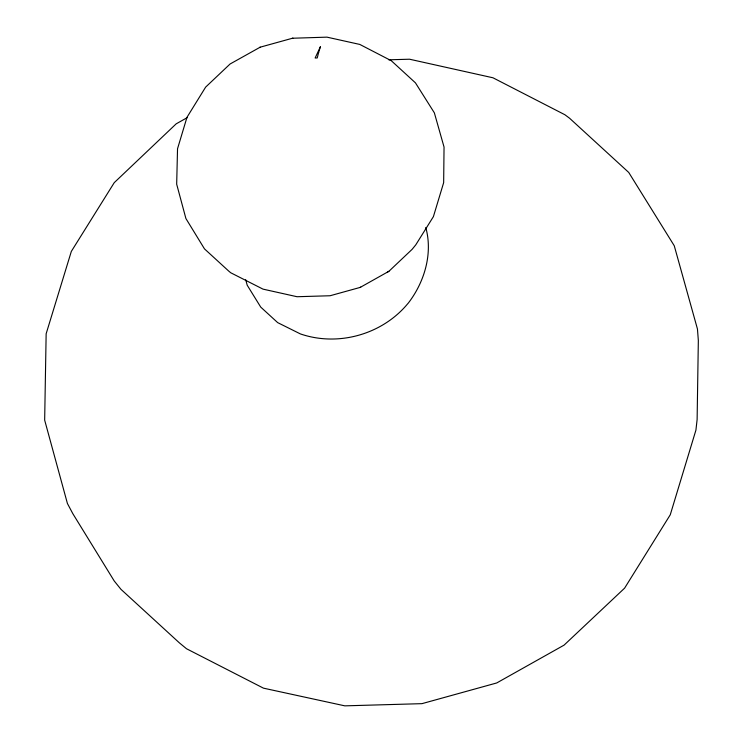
<?xml version="1.0" encoding="UTF-8"?>
<svg xmlns="http://www.w3.org/2000/svg" width="743" height="743" viewBox="0 0 743 743"><rect width="100%" height="100%" fill="white"/><g stroke="black" fill="none" stroke-linecap="round" stroke-linejoin="round"><path stroke-width="1.11" d="M260.208 47.171L230.089 63.991L205.635 87.126L186.985 117.292L177.531 148.739L176.676 184.199L185.908 218.535L204.483 248.877L228.77 271.13L230.72 272.755L263.003 289.129L297.042 296.726L330.068 295.751L360.206 287.402L388.933 271.279L412.114 249.342L415.774 244.856L433.401 216.631L443.655 182.648L444.045 147.058L434.358 112.843L415.448 82.854L391.292 60.712L359.798 44.431L326.994 37.15L292.463 38.237M187.301 117.598L176.193 123.83L114.246 182.657L71.328 251.413L46.15 333.765L44.664 420.129L67.418 503.494L72.814 513.654L114.227 580.97L120.96 589.329L179.351 642.834L186.521 648.75L263.468 688.157L344.836 705.85L421.95 703.658L496.733 682.956L564.067 645.138L624.603 588.15L670.26 514.788L695.922 430.113L697.12 419.554L698.336 340.443L697.454 329.028L674.263 245.775L628.727 172.441L569.565 118.23L564.884 114.738L492.962 77.783L409.551 59.217L388.747 59.802M387.354 272.161L388.933 271.279M360.206 287.402L360.708 287.132M259.855 47.273L292.909 38.116M425.767 227.516C432.993 253.419 424.522 281.959 408.436 302.912L407.229 304.324C381.651 334.666 337.916 346.832 300.376 333.913L277.668 322.62L260.728 307.1L247.205 285.21L245.701 279.73M318.654 52.391L317.242 57.954L315.134 58.01L320.437 46.67L318.654 52.391"/></g></svg>
